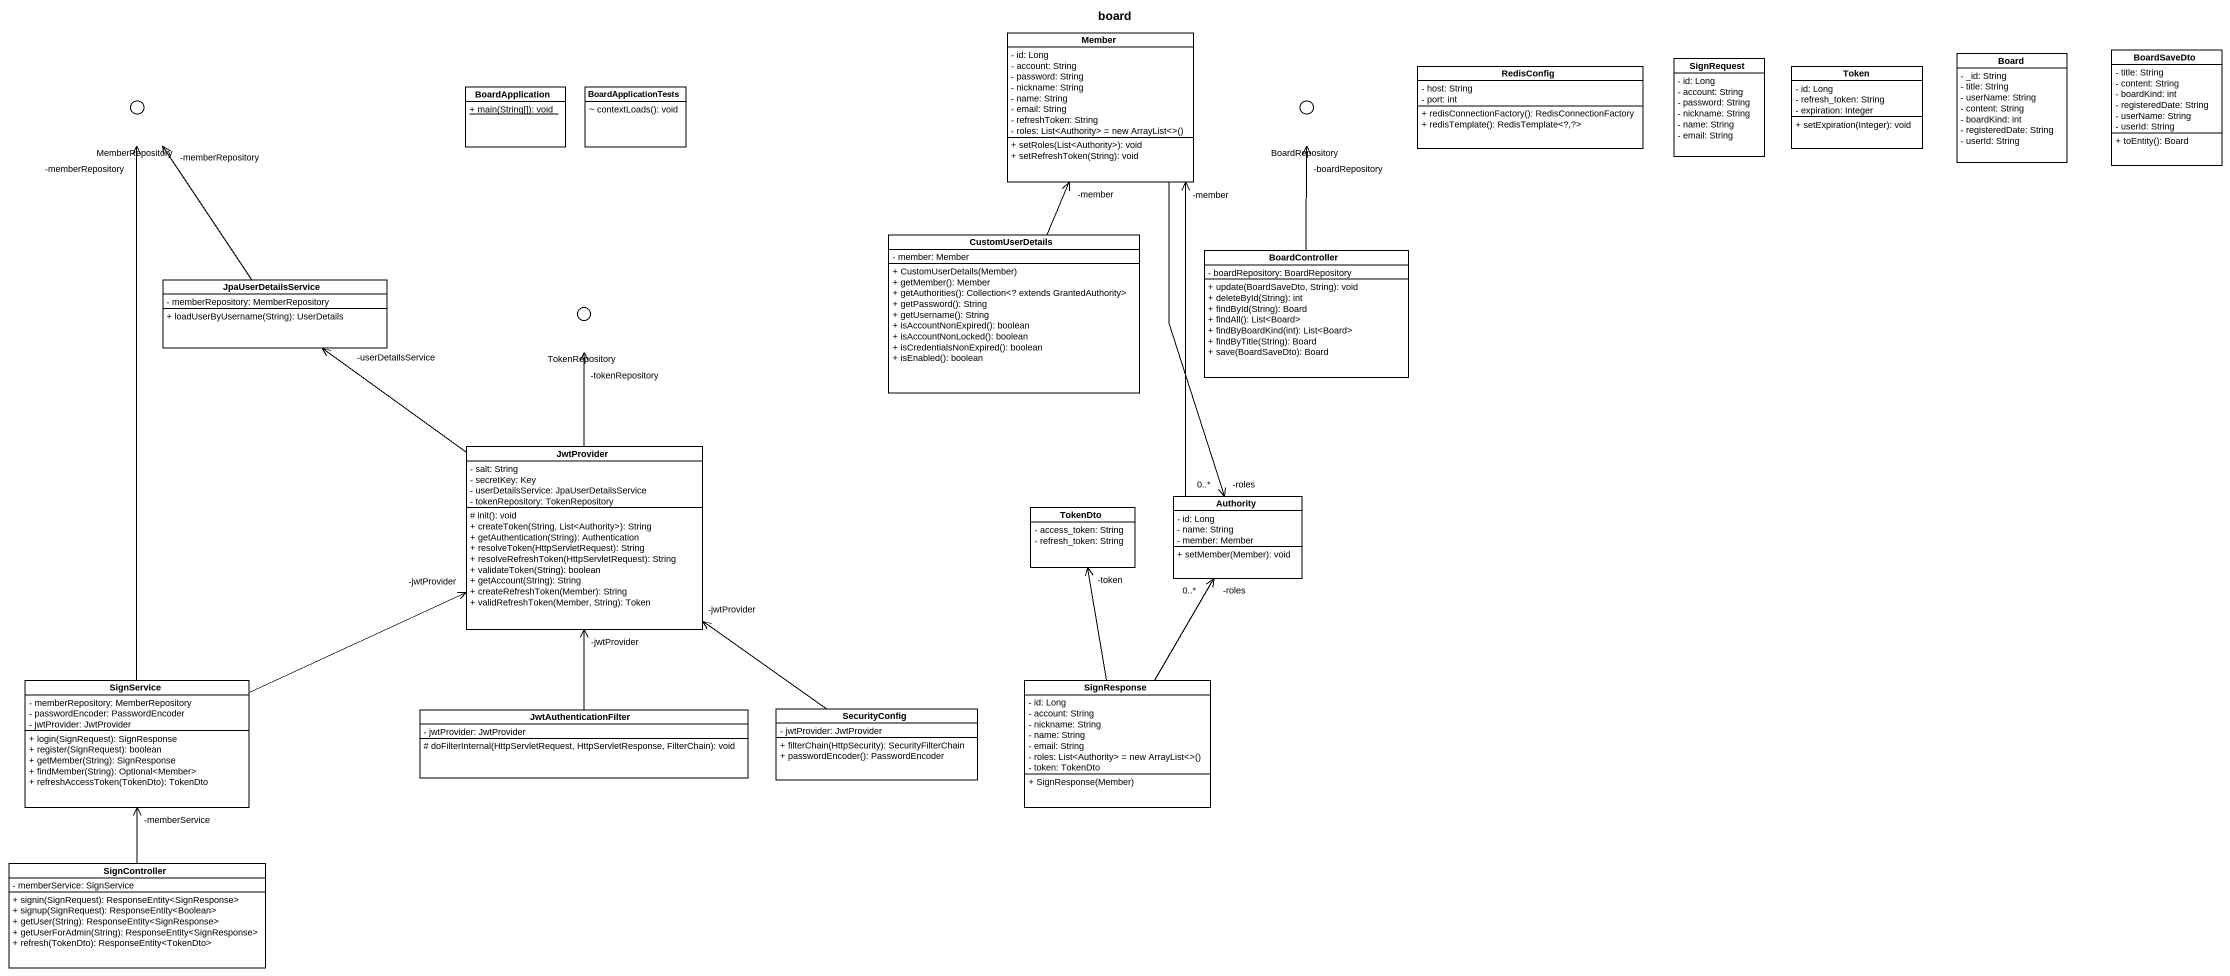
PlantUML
@startuml
title board
allowmixing
hide circle
hide empty members
skinparam classAttributeIconSize 0
class Member {
  - id: Long
  - account: String
  - password: String
  - nickname: String
  - name: String
  - email: String
  - refreshToken: String
  {field} - roles: List<Authority> = new ArrayList<>()
  + setRoles(List<Authority>): void
  + setRefreshToken(String): void
}
() MemberRepository <<interface>>
() BoardRepository <<interface>>
class RedisConfig {
  - host: String
  - port: int
  + redisConnectionFactory(): RedisConnectionFactory
  + redisTemplate(): RedisTemplate<?,?>
}
class SignRequest {
  - id: Long
  - account: String
  - password: String
  - nickname: String
  - name: String
  - email: String
}
class Token {
  - id: Long
  - refresh_token: String
  - expiration: Integer
  + setExpiration(Integer): void
}
class Board {
  - _id: String
  - title: String
  - userName: String
  - content: String
  - boardKind: int
  - registeredDate: String
  - userId: String
}
class BoardSaveDto {
  - title: String
  - content: String
  - boardKind: int
  - registeredDate: String
  - userName: String
  - userId: String
  + toEntity(): Board
}
class BoardApplication {
  {static} + main(String[]): void
}
class BoardApplicationTests {
  ~ contextLoads(): void
}
class CustomUserDetails {
  - member: Member
  + CustomUserDetails(Member)
  + getMember(): Member
  + getAuthorities(): Collection<? extends GrantedAuthority>
  + getPassword(): String
  + getUsername(): String
  + isAccountNonExpired(): boolean
  + isAccountNonLocked(): boolean
  + isCredentialsNonExpired(): boolean
  + isEnabled(): boolean
}
class BoardController {
  - boardRepository: BoardRepository
  + update(BoardSaveDto, String): void
  + deleteById(String): int
  + findById(String): Board
  + findAll(): List<Board>
  + findByBoardKind(int): List<Board>
  + findByTitle(String): Board
  + save(BoardSaveDto): Board
}
class JpaUserDetailsService {
  - memberRepository: MemberRepository
  + loadUserByUsername(String): UserDetails
}
() TokenRepository <<interface>>
class JwtProvider {
  - salt: String
  - secretKey: Key
  - userDetailsService: JpaUserDetailsService
  - tokenRepository: TokenRepository
  # init(): void
  + createToken(String, List<Authority>): String
  + getAuthentication(String): Authentication
  + resolveToken(HttpServletRequest): String
  + resolveRefreshToken(HttpServletRequest): String
  + validateToken(String): boolean
  + getAccount(String): String
  + createRefreshToken(Member): String
  + validRefreshToken(Member, String): Token
}
class Authority {
  - id: Long
  - name: String
  - member: Member
  + setMember(Member): void
}
class TokenDto {
  - access_token: String
  - refresh_token: String
}
class SignService {
  - memberRepository: MemberRepository
  - passwordEncoder: PasswordEncoder
  - jwtProvider: JwtProvider
  + login(SignRequest): SignResponse
  + register(SignRequest): boolean
  + getMember(String): SignResponse
  + findMember(String): Optional<Member>
  + refreshAccessToken(TokenDto): TokenDto
}
class SignResponse {
  - id: Long
  - account: String
  - nickname: String
  - name: String
  - email: String
  {field} - roles: List<Authority> = new ArrayList<>()
  - token: TokenDto
  + SignResponse(Member)
}
class JwtAuthenticationFilter {
  - jwtProvider: JwtProvider
  # doFilterInternal(HttpServletRequest, HttpServletResponse, FilterChain): void
}
class SecurityConfig {
  - jwtProvider: JwtProvider
  + filterChain(HttpSecurity): SecurityFilterChain
  + passwordEncoder(): PasswordEncoder
}
class SignController {
  - memberService: SignService
  + signin(SignRequest): ResponseEntity<SignResponse>
  + signup(SignRequest): ResponseEntity<Boolean>
  + getUser(String): ResponseEntity<SignResponse>
  + getUserForAdmin(String): ResponseEntity<SignResponse>
  + refresh(TokenDto): ResponseEntity<TokenDto>
}
Member --> "-roles\n0..*" Authority
CustomUserDetails -up-> "-member" Member
BoardController -up-> "-boardRepository" BoardRepository
JpaUserDetailsService -up-> "-memberRepository" MemberRepository
JwtProvider -up-> "-userDetailsService" JpaUserDetailsService
JwtProvider -up-> "-tokenRepository" TokenRepository
Authority -up-> "-member" Member
SignService -up-> "-memberRepository" MemberRepository
SignService -right-> "-jwtProvider" JwtProvider
SignResponse -up-> "-roles\n0..*" Authority
SignResponse -up-> "-token" TokenDto
JwtAuthenticationFilter -up-> "-jwtProvider" JwtProvider
SecurityConfig -up-> "-jwtProvider" JwtProvider
SignController -up-> "-memberService" SignService
@enduml
